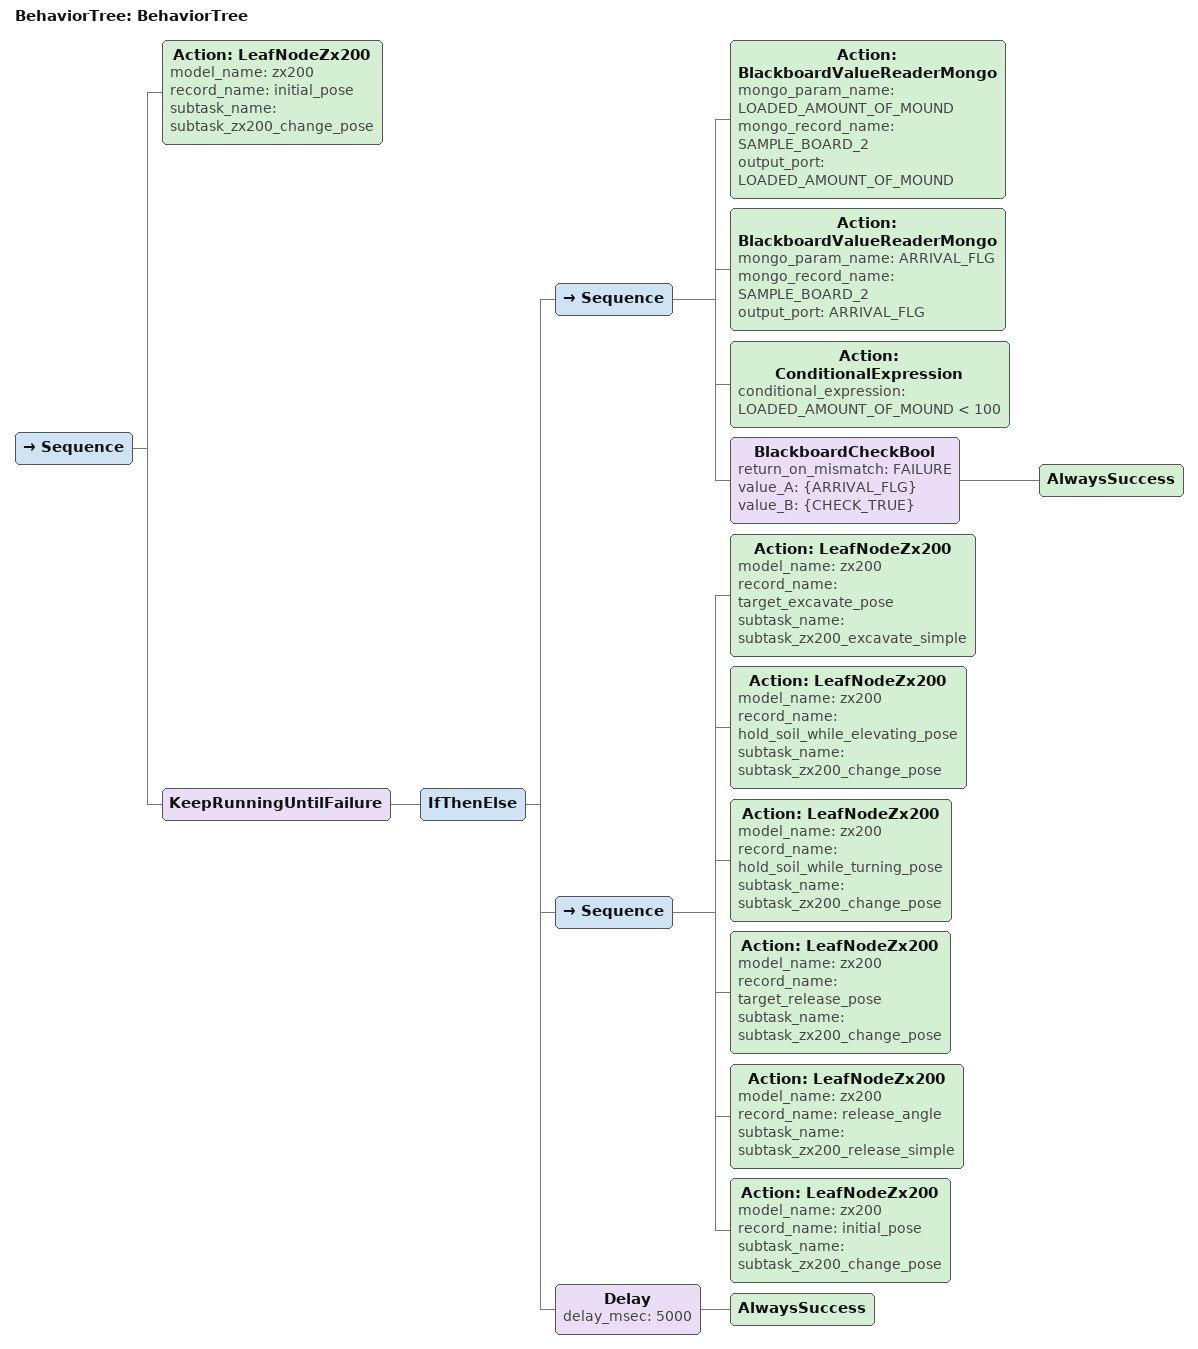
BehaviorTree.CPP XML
<?xml version="1.0"?>
<root main_tree_to_execute="BehaviorTree">
    <BehaviorTree ID="BehaviorTree">
        <Sequence>
            <Action  model_name="zx200" ID="LeafNodeZx200" record_name="initial_pose" subtask_name="subtask_zx200_change_pose"/>
            <KeepRunningUntilFailure>
                <IfThenElse>
                    <Sequence>
                        <Action ID="BlackboardValueReaderMongo" mongo_param_name="LOADED_AMOUNT_OF_MOUND" mongo_record_name="SAMPLE_BOARD_2" output_port="LOADED_AMOUNT_OF_MOUND"/>
                        <Action ID="BlackboardValueReaderMongo" mongo_param_name="ARRIVAL_FLG" mongo_record_name="SAMPLE_BOARD_2" output_port="ARRIVAL_FLG"/>
                        <Action ID="ConditionalExpression" conditional_expression="LOADED_AMOUNT_OF_MOUND &lt; 100"/>
                        <BlackboardCheckBool return_on_mismatch="FAILURE" value_A="{ARRIVAL_FLG}" value_B="{CHECK_TRUE}">
                            <AlwaysSuccess/>
                        </BlackboardCheckBool>
                    </Sequence>
                    <Sequence>
                        <Action  model_name="zx200" ID="LeafNodeZx200" record_name="target_excavate_pose" subtask_name="subtask_zx200_excavate_simple"/>
                        <Action  model_name="zx200" ID="LeafNodeZx200" record_name="hold_soil_while_elevating_pose" subtask_name="subtask_zx200_change_pose"/>
                        <Action  model_name="zx200" ID="LeafNodeZx200" record_name="hold_soil_while_turning_pose" subtask_name="subtask_zx200_change_pose"/>
                        <Action  model_name="zx200" ID="LeafNodeZx200" record_name="target_release_pose" subtask_name="subtask_zx200_change_pose"/>
                        <Action  model_name="zx200" ID="LeafNodeZx200" record_name="release_angle" subtask_name="subtask_zx200_release_simple"/>
                        <Action  model_name="zx200" ID="LeafNodeZx200" record_name="initial_pose" subtask_name="subtask_zx200_change_pose"/>
                    </Sequence>
                    <Delay delay_msec="5000">
                        <AlwaysSuccess/>
                    </Delay>
                </IfThenElse>
            </KeepRunningUntilFailure>
        </Sequence>
    </BehaviorTree>
</root>
